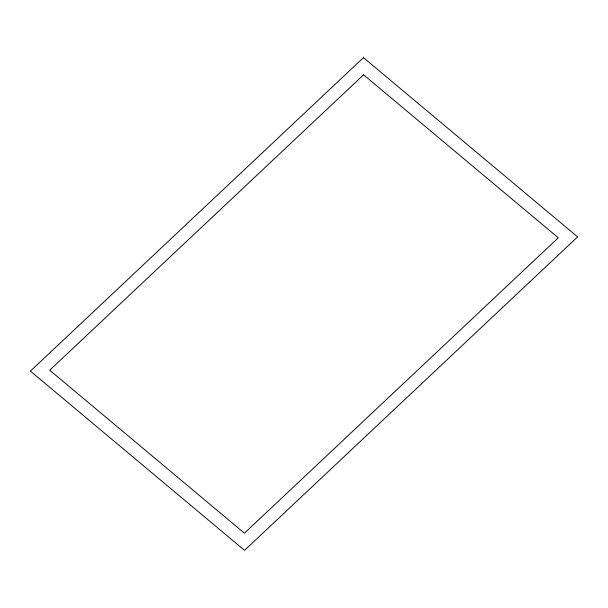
<?xml version="1.0" encoding="UTF-8"?>
<svg xmlns="http://www.w3.org/2000/svg" width="608" height="608" viewBox="0 0 608 608"><rect width="100%" height="100%" fill="white"/><g stroke="black" fill="none" stroke-linecap="round" stroke-linejoin="round"><path stroke-width="0.91" d="M363.447 57.638L30.4 371.108L244.553 550.362L577.6 236.892L363.447 57.638M363.569 74.814L49.719 370.204L244.431 533.186L558.281 237.796L363.569 74.814"/></g></svg>
